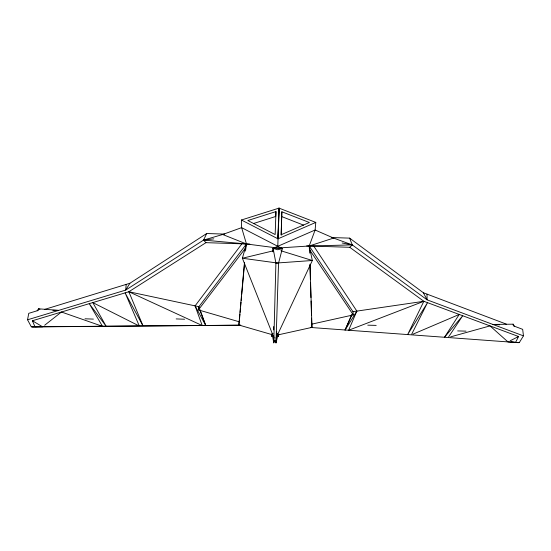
<?xml version="1.0" encoding="UTF-8"?>
<svg xmlns="http://www.w3.org/2000/svg" width="551" height="551" viewBox="0 0 551 551"><rect width="100%" height="100%" fill="white"/><g stroke="black" fill="none" stroke-linecap="round" stroke-linejoin="round"><path stroke-width="0.83" d="M281.196 235.215L281.85 211.784L309.366 222.501L281.134 234.747L281.85 211.784M273.034 251.786L273.103 248.349L274.178 247.585L246.462 243.969L203.574 240.091L125.69 290.095L27.55 319.794L31.297 326.791L32.502 326.908L240.787 325.207M310.619 327.473L518.092 342.653L519.29 342.612L523.45 335.869L427.108 299.847L352.261 244.892L333.569 238.073L315.11 230.015L273.103 248.349L275.899 263.089L273.771 342.846L274.956 340.311L275.989 342.915L277.986 334.946M277.787 246.311L279.13 208.092L278.007 238.824L241.4 220.014L241.627 227.646L246.462 243.969L245.512 251.036M281.299 247.819L282.319 248.646L278.544 263.178L275.989 342.915L276.74 331.778M277.897 238.769L278.93 208.085L315.785 222.411L315.11 230.015L309.207 245.994L309.683 253.109M275.968 211.598L275.156 234.554L247.798 220.517L275.968 211.598L275.755 216.453L253.405 223.554M126.2 284.399L125.69 290.095L129.912 283.255L206.673 233.521L224.539 234.092M272.649 334.808L238.838 325.014L244.437 262.937M238.838 325.014L239.416 320.097M239.575 318.388L239.96 314.118M240.119 312.41L240.505 308.14M240.656 306.425L241.042 302.155M241.2 300.447L241.586 296.176M241.737 294.468L244.596 262.868M277.167 336.117L278.524 336.516L278.772 334.133M239.265 321.805L198.401 309.903L198.925 306.687L246.462 243.969L222.68 234.499L203.574 240.091L205.943 242.667L249.858 244.079M27.55 319.794L28.748 313.34L38.267 310.42L38.556 308.801L58.675 310.378L52.868 310.309M246.462 243.969L242.385 258.24L274.012 337.921M313.788 246.145L356.862 311.101L348.618 330.269L423.857 301.294L518.553 336.516L515.612 342.343L507.96 341.916L490.004 325.896L450.642 336.861M356.862 311.101L345.084 330.015L351.662 314.731M345.084 330.015L351.965 314.814M273.048 335.986L271.664 336.289L273 333.369M276.044 337.99L312.334 260.499L309.207 245.994L273.103 248.349L273.131 251.786M206.673 233.521L203.574 240.091L213.781 238.852M306.666 245.911L349.74 247.303L423.857 301.294L407.637 334.581L427.521 302.657L411.755 334.092M444.933 336.565L459.238 314.456L412.947 334.188M448.652 336.84L462.716 315.751L444.471 337.274M37.158 310.805L38.556 308.801L39.961 309.359M32.392 320.758L42.641 326.826L34.975 326.764L32.392 320.758L128.844 291.748L202.196 325.524L195.088 305.867L241.889 243.824M198.401 309.903L245.47 248.17M349.74 247.303L352.261 244.892L349.623 238.128L331.75 237.55M44.659 325.242L61.464 312.018L102.479 326.337L89.262 303.656L106.191 326.309L92.802 302.589L137.805 325.269M142.75 325.228L128.844 291.748L205.943 242.667M510.226 340.759L518.553 336.516M278.117 238.776L315.785 222.411M222.68 234.499L241.627 227.646L282.319 248.646L277.67 249.761L273.103 248.349M277.635 334.974L311.976 327.384L311.763 324.153L353.287 314.917L352.984 311.673L309.207 245.994L333.569 238.073M279.026 208.12L241.4 220.014M44.466 309.455L129.912 283.255M273.565 250.753L242.385 258.24L278.544 263.178M352.984 311.673L423.857 301.294M275.899 263.089L312.334 260.499L280.893 250.76M32.502 326.908L41.098 326.474M309.207 245.994L352.261 244.892L342.157 242.991M514.434 326.261L513.153 324.174L492.883 324.443L499.557 324.801M31.297 326.791L240.27 325.193M367.772 325.166L376.188 325.393M457.681 330.91L466.063 331.144M176.175 318.919L184.578 319.229M85.019 318.795L93.394 319.105M515.612 342.343L519.29 342.612M511.266 341.861L518.092 342.653M276.306 247.867L282.319 248.646M128.844 291.748L198.925 306.687L199.152 308.319M349.623 238.128L423.354 292.746L506.424 324.153M281.775 216.605L303.601 225.139M309.924 250.25L353.287 314.917M195.088 305.867L205.737 325.496L200.054 309.82M142.661 325.255L125.118 292.87L138.99 325.248M423.354 292.746L427.108 299.847L426.997 294.124M277.367 333.513L278.524 336.516M199.751 309.882L205.737 325.496M272.449 335.566L273.771 342.846L273.723 335.972M523.45 335.869L522.679 329.346L513.339 325.806L513.153 324.174M271.574 333.899L271.664 336.289M310.027 264.204L311.976 327.384M309.924 264.976L310.378 279.557M310.482 282.987L310.936 297.568M311.046 300.998L311.501 315.578M311.577 318.147L311.763 324.153M273.654 326.523L273.682 329.959"/></g></svg>
